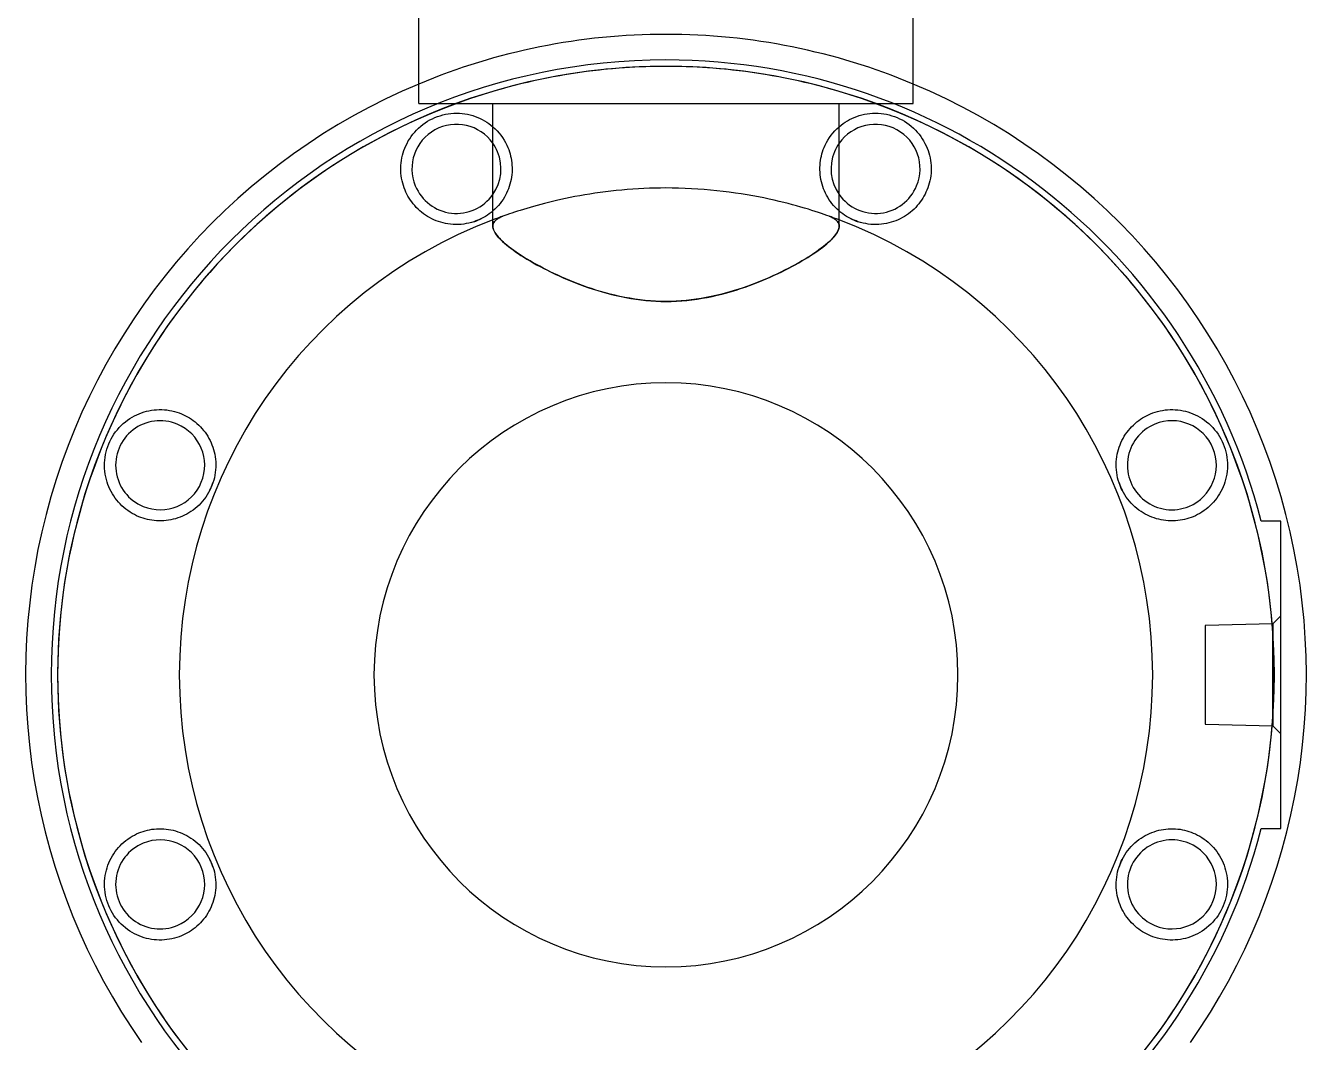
# Model space of a CAD drawing. Header units: millimetres. Extents: x -45 to 200, y 0 to 465.
# Drawn here: x -30.2 to 200, y 188.7 to 371.4 of the extents above; entities that cross this region are included whole.
import ezdxf

# ---------------------------------------------------------------- set-up
doc = ezdxf.new("R2010")
doc.units = ezdxf.units.MM
doc.layers.add('MAIN-1', color=7, linetype='Continuous')
doc.layers.add('MAIN-2', color=7, linetype='Continuous')

msp = doc.modelspace()

# ---------------------------------------------------------------- linework, layer by layer
at = {"layer": 'MAIN-1'}
for p, q in [((40.48, 357.47), (40.48, 412.75)), ((129.38, 357.47), (129.38, 412.75)), ((40.48, 357.47), (84.93, 357.47)), ((53.82, 335.43), (53.82, 357.47)), ((84.93, 357.47), (129.38, 357.47)), ((116.05, 335.43), (116.05, 357.47)), ((42.07, 354.25), (42.5, 354.5)), ((42.5, 354.5), (42.94, 354.72)), ((42.94, 354.72), (43.39, 354.93)), ((43.39, 354.93), (43.85, 355.1)), ((43.85, 355.1), (44.32, 355.26)), ((44.32, 355.26), (44.8, 355.4)), ((44.8, 355.4), (45.29, 355.51)), ((45.29, 355.51), (45.78, 355.59)), ((45.78, 355.59), (46.28, 355.66)), ((46.28, 355.66), (46.78, 355.7)), ((46.78, 355.7), (47.29, 355.71)), ((47.29, 355.71), (47.79, 355.7)), ((47.79, 355.7), (48.29, 355.66)), ((48.29, 355.66), (48.78, 355.59)), ((48.78, 355.59), (49.26, 355.51)), ((49.26, 355.51), (49.74, 355.4)), ((49.74, 355.4), (50.2, 355.27)), ((50.2, 355.27), (50.66, 355.12)), ((50.66, 355.12), (51.09, 354.95)), ((51.09, 354.95), (51.51, 354.77)), ((51.51, 354.77), (51.92, 354.56)), ((51.92, 354.56), (52.32, 354.34)), ((117.54, 354.34), (117.94, 354.56)), ((117.94, 354.56), (118.35, 354.77)), ((118.35, 354.77), (118.77, 354.95)), ((118.77, 354.95), (119.21, 355.12)), ((119.21, 355.12), (119.66, 355.27)), ((119.66, 355.27), (120.12, 355.4)), ((120.12, 355.4), (120.6, 355.51)), ((120.6, 355.51), (121.08, 355.59)), ((121.08, 355.59), (121.58, 355.66)), ((121.58, 355.66), (122.07, 355.7)), ((122.07, 355.7), (122.58, 355.71)), ((122.58, 355.71), (123.08, 355.7)), ((123.08, 355.7), (123.58, 355.66)), ((123.58, 355.66), (124.08, 355.59)), ((124.08, 355.59), (124.58, 355.51)), ((124.58, 355.51), (125.06, 355.4)), ((125.06, 355.4), (125.54, 355.26)), ((125.54, 355.26), (126.01, 355.1)), ((126.01, 355.1), (126.47, 354.93)), ((126.47, 354.93), (126.92, 354.72)), ((126.92, 354.72), (127.36, 354.5)), ((127.36, 354.5), (127.79, 354.25)), ((39.45, 351.93), (39.77, 352.32)), ((39.77, 352.32), (40.11, 352.68)), ((40.11, 352.68), (40.47, 353.03)), ((40.47, 353.03), (40.84, 353.37)), ((40.84, 353.37), (41.24, 353.68)), ((41.24, 353.68), (41.65, 353.97)), ((41.65, 353.97), (42.07, 354.25)), ((52.32, 354.34), (52.71, 354.1)), ((52.71, 354.1), (53.09, 353.84)), ((53.09, 353.84), (53.46, 353.56)), ((53.46, 353.56), (53.82, 353.27)), ((116.05, 353.27), (116.4, 353.56)), ((116.4, 353.56), (116.77, 353.84)), ((116.77, 353.84), (117.15, 354.1)), ((117.15, 354.1), (117.54, 354.34)), ((127.79, 354.25), (128.21, 353.97)), ((128.21, 353.97), (128.62, 353.68)), ((128.62, 353.68), (129.02, 353.37)), ((129.02, 353.37), (129.4, 353.03)), ((129.4, 353.03), (129.76, 352.68)), ((129.76, 352.68), (130.1, 352.32)), ((130.1, 352.32), (130.42, 351.93)), ((38.18, 349.87), (38.39, 350.29)), ((38.39, 350.29), (38.62, 350.72)), ((38.62, 350.72), (38.87, 351.13)), ((38.87, 351.13), (39.15, 351.54)), ((39.15, 351.54), (39.45, 351.93)), ((130.42, 351.93), (130.71, 351.54)), ((130.71, 351.54), (130.99, 351.13)), ((130.99, 351.13), (131.24, 350.72)), ((131.24, 350.72), (131.47, 350.29)), ((131.47, 350.29), (131.68, 349.87)), ((37.39, 347.23), (37.47, 347.69)), ((37.47, 347.69), (37.57, 348.14)), ((37.57, 348.14), (37.69, 348.58)), ((37.69, 348.58), (37.83, 349.01)), ((37.83, 349.01), (37.99, 349.44)), ((37.99, 349.44), (38.18, 349.87)), ((131.68, 349.87), (131.87, 349.44)), ((131.87, 349.44), (132.03, 349.01)), ((132.03, 349.01), (132.17, 348.58)), ((132.17, 348.58), (132.29, 348.14)), ((132.29, 348.14), (132.39, 347.69)), ((132.39, 347.69), (132.47, 347.23)), ((37.27, 345.86), (37.29, 346.32)), ((37.28, 345.39), (37.27, 345.86)), ((37.3, 344.93), (37.28, 345.39)), ((37.29, 346.32), (37.33, 346.78)), ((37.33, 346.78), (37.39, 347.23)), ((132.47, 347.23), (132.53, 346.78)), ((132.53, 346.78), (132.57, 346.32)), ((132.59, 345.39), (132.56, 344.93)), ((132.57, 346.32), (132.59, 345.86)), ((132.59, 345.86), (132.59, 345.39)), ((37.35, 344.48), (37.3, 344.93)), ((37.42, 344.03), (37.35, 344.48)), ((37.5, 343.58), (37.42, 344.03)), ((37.61, 343.14), (37.5, 343.58)), ((37.73, 342.71), (37.61, 343.14)), ((132.25, 343.14), (132.13, 342.71)), ((132.36, 343.58), (132.25, 343.14)), ((132.45, 344.03), (132.36, 343.58)), ((132.51, 344.48), (132.45, 344.03)), ((132.56, 344.93), (132.51, 344.48)), ((37.88, 342.29), (37.73, 342.71)), ((38.03, 341.88), (37.88, 342.29)), ((38.2, 341.51), (38.03, 341.88)), ((38.37, 341.14), (38.2, 341.51)), ((38.56, 340.79), (38.37, 341.14)), ((38.77, 340.44), (38.56, 340.79)), ((131.3, 340.79), (131.09, 340.44)), ((131.49, 341.14), (131.3, 340.79)), ((131.66, 341.51), (131.49, 341.14)), ((131.83, 341.88), (131.66, 341.51)), ((131.99, 342.29), (131.83, 341.88)), ((132.13, 342.71), (131.99, 342.29)), ((38.99, 340.1), (38.77, 340.44)), ((39.24, 339.76), (38.99, 340.1)), ((39.49, 339.43), (39.24, 339.76)), ((39.77, 339.1), (39.49, 339.43)), ((40.05, 338.79), (39.77, 339.1)), ((40.36, 338.48), (40.05, 338.79)), ((40.67, 338.19), (40.36, 338.48)), ((129.51, 338.48), (129.19, 338.19)), ((129.81, 338.79), (129.51, 338.48)), ((130.1, 339.1), (129.81, 338.79)), ((130.37, 339.43), (130.1, 339.1)), ((130.63, 339.76), (130.37, 339.43)), ((130.87, 340.1), (130.63, 339.76)), ((131.09, 340.44), (130.87, 340.1)), ((41.01, 337.91), (40.67, 338.19)), ((41.35, 337.65), (41.01, 337.91)), ((41.71, 337.4), (41.35, 337.65)), ((42.08, 337.17), (41.71, 337.4)), ((42.45, 336.95), (42.08, 337.17)), ((42.84, 336.74), (42.45, 336.95)), ((43.23, 336.56), (42.84, 336.74)), ((43.63, 336.39), (43.23, 336.56)), ((44.03, 336.25), (43.63, 336.39)), ((44.44, 336.12), (44.03, 336.25)), ((44.86, 336), (44.44, 336.12)), ((49.97, 336.08), (49.51, 335.96)), ((50.42, 336.22), (49.97, 336.08)), ((52.12, 336.96), (51.76, 336.77)), ((52.48, 337.17), (52.12, 336.96)), ((52.83, 337.39), (52.48, 337.17)), ((53.17, 337.63), (52.83, 337.39)), ((53.5, 337.88), (53.17, 337.63)), ((53.82, 338.14), (53.5, 337.88)), ((116.37, 337.88), (116.05, 338.14)), ((116.7, 337.63), (116.37, 337.88)), ((117.04, 337.39), (116.7, 337.63)), ((117.39, 337.17), (117.04, 337.39)), ((117.74, 336.96), (117.39, 337.17)), ((118.1, 336.77), (117.74, 336.96)), ((119.89, 336.08), (119.44, 336.22)), ((120.35, 335.96), (119.89, 336.08)), ((125.42, 336.12), (125, 336)), ((125.83, 336.25), (125.42, 336.12)), ((126.23, 336.39), (125.83, 336.25)), ((126.63, 336.56), (126.23, 336.39)), ((127.02, 336.74), (126.63, 336.56)), ((127.41, 336.95), (127.02, 336.74)), ((127.79, 337.17), (127.41, 336.95)), ((128.15, 337.4), (127.79, 337.17)), ((128.51, 337.65), (128.15, 337.4)), ((128.86, 337.91), (128.51, 337.65)), ((129.19, 338.19), (128.86, 337.91)), ((45.3, 335.91), (44.86, 336)), ((45.75, 335.83), (45.3, 335.91)), ((46.21, 335.77), (45.75, 335.83)), ((46.67, 335.73), (46.21, 335.77)), ((47.14, 335.71), (46.67, 335.73)), ((47.62, 335.71), (47.14, 335.71)), ((48.09, 335.74), (47.62, 335.71)), ((48.57, 335.79), (48.09, 335.74)), ((49.04, 335.87), (48.57, 335.79)), ((49.51, 335.96), (49.04, 335.87)), ((53.82, 335.43), (53.83, 335.21)), ((53.83, 335.21), (53.88, 334.99)), ((53.88, 334.99), (53.95, 334.76)), ((53.95, 334.76), (54.05, 334.53)), ((54.05, 334.53), (54.19, 334.28)), ((54.19, 334.28), (54.35, 334.03)), ((54.35, 334.03), (54.53, 333.77)), ((115.19, 333.6), (115.39, 333.85)), ((115.39, 333.85), (115.56, 334.09)), ((115.56, 334.09), (115.71, 334.33)), ((115.71, 334.33), (115.83, 334.57)), ((115.83, 334.57), (115.92, 334.79)), ((115.92, 334.79), (115.99, 335.01)), ((115.99, 335.01), (116.03, 335.22)), ((116.03, 335.22), (116.05, 335.43)), ((120.82, 335.87), (120.35, 335.96)), ((121.29, 335.79), (120.82, 335.87)), ((121.77, 335.74), (121.29, 335.79)), ((122.25, 335.71), (121.77, 335.74)), ((122.72, 335.71), (122.25, 335.71)), ((123.19, 335.73), (122.72, 335.71)), ((123.66, 335.77), (123.19, 335.73)), ((124.11, 335.83), (123.66, 335.77)), ((124.56, 335.91), (124.11, 335.83)), ((125, 336), (124.56, 335.91)), ((54.53, 333.77), (54.75, 333.5)), ((54.75, 333.5), (54.99, 333.23)), ((54.99, 333.23), (55.27, 332.95)), ((55.27, 332.95), (55.56, 332.66)), ((55.56, 332.66), (55.89, 332.37)), ((55.89, 332.37), (56.24, 332.07)), ((56.24, 332.07), (56.62, 331.77)), ((56.62, 331.77), (57.02, 331.46)), ((112.72, 331.36), (113.11, 331.66)), ((113.11, 331.66), (113.48, 331.95)), ((113.48, 331.95), (113.82, 332.24)), ((113.82, 332.24), (114.15, 332.52)), ((114.15, 332.52), (114.44, 332.8)), ((114.44, 332.8), (114.72, 333.07)), ((114.72, 333.07), (114.97, 333.34)), ((114.97, 333.34), (115.19, 333.6)), ((57.02, 331.46), (57.44, 331.14)), ((57.44, 331.14), (57.89, 330.82)), ((57.89, 330.82), (58.37, 330.5)), ((58.37, 330.5), (58.86, 330.17)), ((58.86, 330.17), (59.38, 329.84)), ((59.38, 329.84), (59.93, 329.5)), ((59.93, 329.5), (60.49, 329.17)), ((60.49, 329.17), (61.07, 328.83)), ((109.37, 329.17), (109.91, 329.49)), ((109.91, 329.49), (110.43, 329.81)), ((110.43, 329.81), (110.93, 330.13)), ((110.93, 330.13), (111.41, 330.44)), ((111.41, 330.44), (111.87, 330.75)), ((111.87, 330.75), (112.3, 331.06)), ((112.3, 331.06), (112.72, 331.36)), ((61.07, 328.83), (61.68, 328.49)), ((61.68, 328.49), (62.31, 328.15)), ((62.31, 328.15), (62.95, 327.81)), ((62.95, 327.81), (63.62, 327.48)), ((63.62, 327.48), (64.3, 327.14)), ((64.3, 327.14), (65, 326.8)), ((104.38, 326.58), (105.07, 326.9)), ((105.07, 326.9), (105.74, 327.22)), ((105.74, 327.22), (106.39, 327.55)), ((106.39, 327.55), (107.02, 327.87)), ((107.02, 327.87), (107.64, 328.2)), ((107.64, 328.2), (108.23, 328.52)), ((108.23, 328.52), (108.81, 328.84)), ((108.81, 328.84), (109.37, 329.17)), ((65, 326.8), (65.71, 326.47)), ((65.71, 326.47), (66.44, 326.15)), ((66.44, 326.15), (67.18, 325.83)), ((67.18, 325.83), (67.93, 325.52)), ((67.93, 325.52), (68.69, 325.21)), ((68.69, 325.21), (69.46, 324.92)), ((69.46, 324.92), (70.25, 324.63)), ((70.25, 324.63), (71.04, 324.35)), ((99.14, 324.46), (99.94, 324.75)), ((99.94, 324.75), (100.72, 325.04)), ((100.72, 325.04), (101.48, 325.33)), ((101.48, 325.33), (102.23, 325.64)), ((102.23, 325.64), (102.96, 325.95)), ((102.96, 325.95), (103.68, 326.26)), ((103.68, 326.26), (104.38, 326.58)), ((71.04, 324.35), (71.84, 324.09)), ((71.84, 324.09), (72.65, 323.83)), ((72.65, 323.83), (73.47, 323.59)), ((73.47, 323.59), (74.3, 323.36)), ((74.3, 323.36), (75.14, 323.14)), ((75.14, 323.14), (75.99, 322.94)), ((75.99, 322.94), (76.85, 322.75)), ((76.85, 322.75), (77.72, 322.57)), ((77.72, 322.57), (78.6, 322.42)), ((78.6, 322.42), (79.48, 322.28)), ((79.48, 322.28), (80.38, 322.16)), ((89.6, 322.18), (90.52, 322.3)), ((90.52, 322.3), (91.43, 322.45)), ((91.43, 322.45), (92.34, 322.61)), ((92.34, 322.61), (93.23, 322.79)), ((93.23, 322.79), (94.11, 322.99)), ((94.11, 322.99), (94.98, 323.2)), ((94.98, 323.2), (95.84, 323.43)), ((95.84, 323.43), (96.68, 323.67)), ((96.68, 323.67), (97.52, 323.92)), ((97.52, 323.92), (98.34, 324.19)), ((98.34, 324.19), (99.14, 324.46)), ((80.38, 322.16), (81.28, 322.07)), ((81.28, 322.07), (82.19, 321.99)), ((82.19, 321.99), (83.1, 321.93)), ((83.1, 321.93), (84.02, 321.9)), ((84.02, 321.9), (84.93, 321.89)), ((84.93, 321.89), (85.87, 321.9)), ((85.87, 321.9), (86.81, 321.94)), ((86.81, 321.94), (87.75, 322)), ((87.75, 322), (88.68, 322.08)), ((88.68, 322.08), (89.6, 322.18)), ((-10.17, 301.53), (-9.74, 301.72)), ((-9.74, 301.72), (-9.31, 301.88)), ((-9.31, 301.88), (-8.88, 302.02)), ((-8.88, 302.02), (-8.44, 302.15)), ((-8.44, 302.15), (-7.99, 302.25)), ((-7.99, 302.25), (-7.53, 302.33)), ((-7.53, 302.33), (-7.07, 302.39)), ((-7.07, 302.39), (-6.61, 302.43)), ((-6.61, 302.43), (-6.15, 302.45)), ((-6.15, 302.45), (-5.68, 302.45)), ((-5.68, 302.45), (-5.22, 302.42)), ((-5.22, 302.42), (-4.76, 302.38)), ((-4.76, 302.38), (-4.31, 302.31)), ((-4.31, 302.31), (-3.86, 302.22)), ((-3.86, 302.22), (-3.42, 302.12)), ((-3.42, 302.12), (-2.99, 301.99)), ((-2.99, 301.99), (-2.57, 301.85)), ((-2.57, 301.85), (-2.16, 301.69)), ((-2.16, 301.69), (-1.78, 301.53)), ((171.64, 301.53), (172.02, 301.69)), ((172.02, 301.69), (172.43, 301.85)), ((172.43, 301.85), (172.85, 301.99)), ((172.85, 301.99), (173.28, 302.12)), ((173.28, 302.12), (173.73, 302.22)), ((173.73, 302.22), (174.17, 302.31)), ((174.17, 302.31), (174.63, 302.38)), ((174.63, 302.38), (175.08, 302.42)), ((175.08, 302.42), (175.54, 302.45)), ((175.54, 302.45), (176.01, 302.45)), ((176.01, 302.45), (176.47, 302.43)), ((176.47, 302.43), (176.93, 302.39)), ((176.93, 302.39), (177.39, 302.33)), ((177.39, 302.33), (177.85, 302.25)), ((177.85, 302.25), (178.3, 302.15)), ((178.3, 302.15), (178.74, 302.02)), ((178.74, 302.02), (179.17, 301.88)), ((179.17, 301.88), (179.6, 301.72)), ((179.6, 301.72), (180.03, 301.53)), ((-13.34, 299.22), (-12.99, 299.59)), ((-12.99, 299.59), (-12.62, 299.93)), ((-12.62, 299.93), (-12.24, 300.25)), ((-12.24, 300.25), (-11.84, 300.55)), ((-11.84, 300.55), (-11.44, 300.83)), ((-11.44, 300.83), (-11.02, 301.09)), ((-11.02, 301.09), (-10.6, 301.32)), ((-10.6, 301.32), (-10.17, 301.53)), ((-1.78, 301.53), (-1.42, 301.35)), ((-1.42, 301.35), (-1.07, 301.16)), ((-1.07, 301.16), (-0.72, 300.95)), ((-0.72, 300.95), (-0.37, 300.73)), ((-0.37, 300.73), (-0.04, 300.49)), ((-0.04, 300.49), (0.3, 300.23)), ((0.3, 300.23), (0.62, 299.96)), ((0.62, 299.96), (0.94, 299.67)), ((0.94, 299.67), (1.24, 299.37)), ((1.24, 299.37), (1.53, 299.05)), ((168.33, 299.05), (168.62, 299.37)), ((168.62, 299.37), (168.93, 299.67)), ((168.93, 299.67), (169.24, 299.96)), ((169.24, 299.96), (169.57, 300.23)), ((169.57, 300.23), (169.9, 300.49)), ((169.9, 300.49), (170.24, 300.73)), ((170.24, 300.73), (170.58, 300.95)), ((170.58, 300.95), (170.93, 301.16)), ((170.93, 301.16), (171.28, 301.35)), ((171.28, 301.35), (171.64, 301.53)), ((180.03, 301.53), (180.46, 301.32)), ((180.46, 301.32), (180.88, 301.09)), ((180.88, 301.09), (181.3, 300.83)), ((181.3, 300.83), (181.71, 300.55)), ((181.71, 300.55), (182.1, 300.25)), ((182.1, 300.25), (182.49, 299.93)), ((182.49, 299.93), (182.85, 299.59)), ((182.85, 299.59), (183.2, 299.22)), ((-15.02, 296.73), (-14.8, 297.17)), ((-14.8, 297.17), (-14.55, 297.61)), ((-14.55, 297.61), (-14.28, 298.03)), ((-14.28, 298.03), (-13.99, 298.44)), ((-13.99, 298.44), (-13.67, 298.84)), ((-13.67, 298.84), (-13.34, 299.22)), ((1.53, 299.05), (1.81, 298.72)), ((1.81, 298.72), (2.08, 298.37)), ((2.08, 298.37), (2.33, 298.02)), ((2.33, 298.02), (2.56, 297.65)), ((2.56, 297.65), (2.78, 297.27)), ((2.78, 297.27), (2.98, 296.89)), ((166.88, 296.89), (167.08, 297.27)), ((167.08, 297.27), (167.3, 297.65)), ((167.3, 297.65), (167.54, 298.02)), ((167.54, 298.02), (167.79, 298.37)), ((167.79, 298.37), (168.05, 298.72)), ((168.05, 298.72), (168.33, 299.05)), ((183.2, 299.22), (183.54, 298.84)), ((183.54, 298.84), (183.85, 298.44)), ((183.85, 298.44), (184.14, 298.03)), ((184.14, 298.03), (184.41, 297.61)), ((184.41, 297.61), (184.66, 297.17)), ((184.66, 297.17), (184.89, 296.73)), ((-15.8, 294.37), (-15.69, 294.86)), ((-15.69, 294.86), (-15.55, 295.35)), ((-15.55, 295.35), (-15.4, 295.82)), ((-15.4, 295.82), (-15.22, 296.28)), ((-15.22, 296.28), (-15.02, 296.73)), ((2.98, 296.89), (3.16, 296.49)), ((3.16, 296.49), (3.33, 296.1)), ((3.33, 296.1), (3.48, 295.69)), ((3.48, 295.69), (3.61, 295.28)), ((3.61, 295.28), (3.72, 294.86)), ((3.72, 294.86), (3.82, 294.43)), ((166.04, 294.43), (166.14, 294.86)), ((166.14, 294.86), (166.25, 295.28)), ((166.25, 295.28), (166.38, 295.69)), ((166.38, 295.69), (166.53, 296.1)), ((166.53, 296.1), (166.7, 296.49)), ((166.7, 296.49), (166.88, 296.89)), ((184.89, 296.73), (185.09, 296.28)), ((185.09, 296.28), (185.26, 295.82)), ((185.26, 295.82), (185.42, 295.35)), ((185.42, 295.35), (185.55, 294.86)), ((185.55, 294.86), (185.66, 294.37)), ((-15.98, 292.36), (-15.97, 292.87)), ((-15.97, 291.86), (-15.98, 292.36)), ((-15.97, 292.87), (-15.94, 293.37)), ((-15.94, 293.37), (-15.88, 293.87)), ((-15.88, 293.87), (-15.8, 294.37)), ((3.82, 294.43), (3.9, 293.98)), ((3.9, 293.98), (3.96, 293.52)), ((3.96, 293.52), (4, 293.05)), ((4, 293.05), (4.02, 292.58)), ((4.02, 292.58), (4.01, 292.11)), ((165.85, 292.58), (165.86, 293.05)), ((165.85, 292.11), (165.85, 292.58)), ((165.86, 293.05), (165.9, 293.52)), ((165.9, 293.52), (165.96, 293.98)), ((165.96, 293.98), (166.04, 294.43)), ((185.66, 294.37), (185.74, 293.87)), ((185.74, 293.87), (185.8, 293.37)), ((185.8, 293.37), (185.84, 292.87)), ((185.85, 292.36), (185.83, 291.86)), ((185.84, 292.87), (185.85, 292.36)), ((-15.92, 291.36), (-15.97, 291.86)), ((-15.86, 290.87), (-15.92, 291.36)), ((-15.77, 290.38), (-15.86, 290.87)), ((-15.65, 289.91), (-15.77, 290.38)), ((3.76, 290.21), (3.65, 289.75)), ((3.86, 290.68), (3.76, 290.21)), ((3.93, 291.16), (3.86, 290.68)), ((3.98, 291.63), (3.93, 291.16)), ((4.01, 292.11), (3.98, 291.63)), ((165.88, 291.63), (165.85, 292.11)), ((165.93, 291.16), (165.88, 291.63)), ((166, 290.68), (165.93, 291.16)), ((166.1, 290.21), (166, 290.68)), ((166.22, 289.75), (166.1, 290.21)), ((185.63, 290.38), (185.51, 289.91)), ((185.72, 290.87), (185.63, 290.38)), ((185.79, 291.36), (185.72, 290.87)), ((185.83, 291.86), (185.79, 291.36)), ((-15.52, 289.44), (-15.65, 289.91)), ((-15.37, 288.99), (-15.52, 289.44)), ((-15.19, 288.56), (-15.37, 288.99)), ((-15.01, 288.14), (-15.19, 288.56)), ((-14.8, 287.73), (-15.01, 288.14)), ((2.95, 287.97), (2.73, 287.55)), ((3.65, 289.75), (3.51, 289.3)), ((166.35, 289.3), (166.22, 289.75)), ((167.13, 287.55), (166.91, 287.97)), ((184.87, 288.14), (184.66, 287.73)), ((185.06, 288.56), (184.87, 288.14)), ((185.23, 288.99), (185.06, 288.56)), ((185.38, 289.44), (185.23, 288.99)), ((185.51, 289.91), (185.38, 289.44)), ((-14.57, 287.33), (-14.8, 287.73)), ((-14.33, 286.94), (-14.57, 287.33)), ((-14.06, 286.56), (-14.33, 286.94)), ((-13.78, 286.19), (-14.06, 286.56)), ((-13.48, 285.84), (-13.78, 286.19)), ((-13.17, 285.5), (-13.48, 285.84)), ((-12.84, 285.17), (-13.17, 285.5)), ((1.33, 285.63), (1, 285.29)), ((1.64, 285.98), (1.33, 285.63)), ((1.94, 286.36), (1.64, 285.98)), ((2.23, 286.74), (1.94, 286.36)), ((2.49, 287.14), (2.23, 286.74)), ((2.73, 287.55), (2.49, 287.14)), ((167.37, 287.14), (167.13, 287.55)), ((167.63, 286.74), (167.37, 287.14)), ((167.92, 286.36), (167.63, 286.74)), ((168.22, 285.98), (167.92, 286.36)), ((168.53, 285.63), (168.22, 285.98)), ((168.87, 285.29), (168.53, 285.63)), ((183.03, 285.5), (182.7, 285.17)), ((183.34, 285.84), (183.03, 285.5)), ((183.64, 286.19), (183.34, 285.84)), ((183.92, 286.56), (183.64, 286.19)), ((184.19, 286.94), (183.92, 286.56)), ((184.43, 287.33), (184.19, 286.94)), ((184.66, 287.73), (184.43, 287.33)), ((-12.5, 284.86), (-12.84, 285.17)), ((-12.14, 284.57), (-12.5, 284.86)), ((-11.77, 284.3), (-12.14, 284.57)), ((-11.39, 284.04), (-11.77, 284.3)), ((-11.01, 283.81), (-11.39, 284.04)), ((-10.61, 283.59), (-11.01, 283.81)), ((-10.21, 283.39), (-10.61, 283.59)), ((-9.81, 283.21), (-10.21, 283.39)), ((-9.43, 283.06), (-9.81, 283.21)), ((-1.97, 283.29), (-2.37, 283.13)), ((-1.58, 283.47), (-1.97, 283.29)), ((-1.2, 283.67), (-1.58, 283.47)), ((-0.82, 283.88), (-1.2, 283.67)), ((-0.45, 284.12), (-0.82, 283.88)), ((-0.07, 284.39), (-0.45, 284.12)), ((0.29, 284.67), (-0.07, 284.39)), ((0.65, 284.97), (0.29, 284.67)), ((1, 285.29), (0.65, 284.97)), ((169.21, 284.97), (168.87, 285.29)), ((169.57, 284.67), (169.21, 284.97)), ((169.94, 284.39), (169.57, 284.67)), ((170.31, 284.12), (169.94, 284.39)), ((170.69, 283.88), (170.31, 284.12)), ((171.07, 283.67), (170.69, 283.88)), ((171.45, 283.47), (171.07, 283.67)), ((171.84, 283.29), (171.45, 283.47)), ((172.24, 283.13), (171.84, 283.29)), ((179.67, 283.21), (179.29, 283.06)), ((180.08, 283.39), (179.67, 283.21)), ((180.48, 283.59), (180.08, 283.39)), ((180.87, 283.81), (180.48, 283.59)), ((181.26, 284.04), (180.87, 283.81)), ((181.63, 284.3), (181.26, 284.04)), ((182, 284.57), (181.63, 284.3)), ((182.36, 284.86), (182, 284.57)), ((182.7, 285.17), (182.36, 284.86)), ((-9.05, 282.93), (-9.43, 283.06)), ((-8.66, 282.82), (-9.05, 282.93)), ((-8.27, 282.72), (-8.66, 282.82)), ((-7.87, 282.63), (-8.27, 282.72)), ((-7.46, 282.56), (-7.87, 282.63)), ((-7.04, 282.51), (-7.46, 282.56)), ((-6.62, 282.47), (-7.04, 282.51)), ((-6.2, 282.45), (-6.62, 282.47)), ((-5.77, 282.45), (-6.2, 282.45)), ((-5.33, 282.47), (-5.77, 282.45)), ((-4.9, 282.51), (-5.33, 282.47)), ((-4.47, 282.57), (-4.9, 282.51)), ((-4.04, 282.64), (-4.47, 282.57)), ((-3.62, 282.74), (-4.04, 282.64)), ((-3.2, 282.85), (-3.62, 282.74)), ((-2.78, 282.98), (-3.2, 282.85)), ((-2.37, 283.13), (-2.78, 282.98)), ((172.64, 282.98), (172.24, 283.13)), ((173.06, 282.85), (172.64, 282.98)), ((173.48, 282.74), (173.06, 282.85)), ((173.9, 282.64), (173.48, 282.74)), ((174.33, 282.57), (173.9, 282.64)), ((174.77, 282.51), (174.33, 282.57)), ((175.2, 282.47), (174.77, 282.51)), ((175.63, 282.45), (175.2, 282.47)), ((176.06, 282.45), (175.63, 282.45)), ((176.49, 282.47), (176.06, 282.45)), ((176.91, 282.51), (176.49, 282.47)), ((177.32, 282.56), (176.91, 282.51)), ((177.73, 282.63), (177.32, 282.56)), ((178.14, 282.72), (177.73, 282.63)), ((178.53, 282.82), (178.14, 282.72)), ((178.91, 282.93), (178.53, 282.82)), ((179.29, 283.06), (178.91, 282.93)), ((-11.39, 225.54), (-11.01, 225.78)), ((-11.01, 225.78), (-10.61, 226)), ((-10.61, 226), (-10.21, 226.2)), ((-10.21, 226.2), (-9.81, 226.38)), ((-9.81, 226.38), (-9.43, 226.52)), ((-9.43, 226.52), (-9.05, 226.66)), ((-9.05, 226.66), (-8.66, 226.77)), ((-8.66, 226.77), (-8.27, 226.87)), ((-8.27, 226.87), (-7.87, 226.96)), ((-7.87, 226.96), (-7.46, 227.03)), ((-7.46, 227.03), (-7.04, 227.08)), ((-7.04, 227.08), (-6.62, 227.11)), ((-6.62, 227.11), (-6.2, 227.13)), ((-6.2, 227.13), (-5.77, 227.13)), ((-5.77, 227.13), (-5.33, 227.12)), ((-5.33, 227.12), (-4.9, 227.08)), ((-4.9, 227.08), (-4.47, 227.02)), ((-4.47, 227.02), (-4.04, 226.95)), ((-4.04, 226.95), (-3.62, 226.85)), ((-3.62, 226.85), (-3.2, 226.74)), ((-3.2, 226.74), (-2.78, 226.61)), ((-2.78, 226.61), (-2.37, 226.46)), ((-2.37, 226.46), (-1.97, 226.3)), ((-1.97, 226.3), (-1.58, 226.12)), ((-1.58, 226.12), (-1.2, 225.92)), ((-1.2, 225.92), (-0.82, 225.7)), ((-0.82, 225.7), (-0.45, 225.46)), ((170.31, 225.46), (170.69, 225.7)), ((170.69, 225.7), (171.07, 225.92)), ((171.07, 225.92), (171.45, 226.12)), ((171.45, 226.12), (171.84, 226.3)), ((171.84, 226.3), (172.24, 226.46)), ((172.24, 226.46), (172.64, 226.61)), ((172.64, 226.61), (173.06, 226.74)), ((173.06, 226.74), (173.48, 226.85)), ((173.48, 226.85), (173.9, 226.95)), ((173.9, 226.95), (174.33, 227.02)), ((174.33, 227.02), (174.77, 227.08)), ((174.77, 227.08), (175.2, 227.12)), ((175.2, 227.12), (175.63, 227.13)), ((175.63, 227.13), (176.06, 227.13)), ((176.06, 227.13), (176.49, 227.11)), ((176.49, 227.11), (176.91, 227.08)), ((176.91, 227.08), (177.32, 227.03)), ((177.32, 227.03), (177.73, 226.96)), ((177.73, 226.96), (178.14, 226.87)), ((178.14, 226.87), (178.53, 226.77)), ((178.53, 226.77), (178.91, 226.66)), ((178.91, 226.66), (179.29, 226.52)), ((179.29, 226.52), (179.67, 226.37)), ((179.67, 226.37), (180.08, 226.2)), ((180.08, 226.2), (180.48, 226)), ((180.48, 226), (180.87, 225.78)), ((180.87, 225.78), (181.26, 225.54)), ((-14.06, 223.03), (-13.78, 223.4)), ((-13.78, 223.4), (-13.48, 223.75)), ((-13.48, 223.75), (-13.17, 224.09)), ((-13.17, 224.09), (-12.84, 224.42)), ((-12.84, 224.42), (-12.5, 224.73)), ((-12.5, 224.73), (-12.14, 225.02)), ((-12.14, 225.02), (-11.77, 225.29)), ((-11.77, 225.29), (-11.39, 225.54)), ((-0.45, 225.46), (-0.07, 225.2)), ((-0.07, 225.2), (0.29, 224.92)), ((0.29, 224.92), (0.65, 224.62)), ((0.65, 224.62), (1, 224.3)), ((1, 224.3), (1.33, 223.96)), ((1.33, 223.96), (1.64, 223.6)), ((1.64, 223.6), (1.95, 223.23)), ((167.92, 223.23), (168.22, 223.6)), ((168.22, 223.6), (168.53, 223.96)), ((168.53, 223.96), (168.87, 224.3)), ((168.87, 224.3), (169.21, 224.62)), ((169.21, 224.62), (169.57, 224.92)), ((169.57, 224.92), (169.94, 225.2)), ((169.94, 225.2), (170.31, 225.46)), ((181.26, 225.54), (181.63, 225.29)), ((181.63, 225.29), (182, 225.02)), ((182, 225.02), (182.36, 224.73)), ((182.36, 224.73), (182.7, 224.42)), ((182.7, 224.42), (183.03, 224.09)), ((183.03, 224.09), (183.34, 223.75)), ((183.34, 223.75), (183.64, 223.4)), ((183.64, 223.4), (183.92, 223.03)), ((-15.37, 220.6), (-15.19, 221.03)), ((-15.19, 221.03), (-15.01, 221.45)), ((-15.01, 221.45), (-14.8, 221.86)), ((-14.8, 221.86), (-14.57, 222.26)), ((-14.57, 222.26), (-14.33, 222.65)), ((-14.33, 222.65), (-14.06, 223.03)), ((1.95, 223.23), (2.23, 222.84)), ((2.23, 222.84), (2.49, 222.45)), ((2.49, 222.45), (2.73, 222.04)), ((2.73, 222.04), (2.96, 221.62)), ((166.91, 221.62), (167.13, 222.04)), ((167.13, 222.04), (167.37, 222.45)), ((167.37, 222.45), (167.64, 222.84)), ((167.64, 222.84), (167.92, 223.23)), ((183.92, 223.03), (184.19, 222.65)), ((184.19, 222.65), (184.43, 222.26)), ((184.43, 222.26), (184.66, 221.86)), ((184.66, 221.86), (184.87, 221.45)), ((184.87, 221.45), (185.06, 221.03)), ((185.06, 221.03), (185.23, 220.6)), ((-15.92, 218.23), (-15.86, 218.72)), ((-15.86, 218.72), (-15.77, 219.2)), ((-15.77, 219.2), (-15.65, 219.68)), ((-15.65, 219.68), (-15.52, 220.14)), ((-15.52, 220.14), (-15.37, 220.6)), ((3.51, 220.28), (3.65, 219.83)), ((3.65, 219.83), (3.76, 219.37)), ((3.76, 219.37), (3.86, 218.9)), ((3.86, 218.9), (3.93, 218.43)), ((165.93, 218.43), (166, 218.91)), ((166, 218.91), (166.1, 219.37)), ((166.1, 219.37), (166.22, 219.83)), ((166.22, 219.83), (166.35, 220.28)), ((185.23, 220.6), (185.38, 220.14)), ((185.38, 220.14), (185.51, 219.68)), ((185.51, 219.68), (185.63, 219.2)), ((185.63, 219.2), (185.72, 218.72)), ((185.72, 218.72), (185.79, 218.23)), ((-15.98, 217.23), (-15.97, 217.73)), ((-15.97, 216.72), (-15.98, 217.23)), ((-15.97, 217.73), (-15.92, 218.23)), ((-15.94, 216.22), (-15.97, 216.72)), ((3.93, 218.43), (3.98, 217.96)), ((4, 216.53), (3.96, 216.07)), ((3.98, 217.96), (4.01, 217.48)), ((4.02, 217.01), (4, 216.53)), ((4.01, 217.48), (4.02, 217.01)), ((165.85, 217.48), (165.88, 217.96)), ((165.85, 217.01), (165.85, 217.48)), ((165.86, 216.53), (165.85, 217.01)), ((165.9, 216.07), (165.86, 216.53)), ((165.88, 217.96), (165.93, 218.43)), ((185.79, 218.23), (185.83, 217.73)), ((185.84, 216.72), (185.8, 216.22)), ((185.83, 217.73), (185.85, 217.23)), ((185.85, 217.23), (185.84, 216.72)), ((-15.88, 215.71), (-15.94, 216.22)), ((-15.8, 215.22), (-15.88, 215.71)), ((-15.69, 214.72), (-15.8, 215.22)), ((-15.55, 214.24), (-15.69, 214.72)), ((-15.4, 213.77), (-15.55, 214.24)), ((3.61, 214.3), (3.48, 213.89)), ((3.72, 214.73), (3.61, 214.3)), ((3.82, 215.16), (3.72, 214.73)), ((3.9, 215.61), (3.82, 215.16)), ((3.96, 216.07), (3.9, 215.61)), ((165.96, 215.61), (165.9, 216.07)), ((166.04, 215.16), (165.96, 215.61)), ((166.14, 214.73), (166.04, 215.16)), ((166.25, 214.3), (166.14, 214.73)), ((166.38, 213.89), (166.25, 214.3)), ((185.42, 214.24), (185.26, 213.77)), ((185.55, 214.72), (185.42, 214.24)), ((185.66, 215.22), (185.55, 214.72)), ((185.74, 215.71), (185.66, 215.22)), ((185.8, 216.22), (185.74, 215.71)), ((-15.22, 213.31), (-15.4, 213.77)), ((-15.02, 212.86), (-15.22, 213.31)), ((-14.8, 212.41), (-15.02, 212.86)), ((-14.55, 211.98), (-14.8, 212.41)), ((-14.28, 211.56), (-14.55, 211.98)), ((2.56, 211.94), (2.33, 211.57)), ((2.78, 212.32), (2.56, 211.94)), ((2.98, 212.7), (2.78, 212.32)), ((3.16, 213.09), (2.98, 212.7)), ((3.33, 213.49), (3.16, 213.09)), ((3.48, 213.89), (3.33, 213.49)), ((166.53, 213.49), (166.38, 213.89)), ((166.7, 213.09), (166.53, 213.49)), ((166.88, 212.7), (166.7, 213.09)), ((167.08, 212.32), (166.88, 212.7)), ((167.3, 211.94), (167.08, 212.32)), ((167.54, 211.57), (167.3, 211.94)), ((184.41, 211.98), (184.14, 211.56)), ((184.66, 212.41), (184.41, 211.98)), ((184.89, 212.86), (184.66, 212.41)), ((185.09, 213.31), (184.89, 212.86)), ((185.26, 213.77), (185.09, 213.31)), ((-13.99, 211.14), (-14.28, 211.56)), ((-13.67, 210.75), (-13.99, 211.14)), ((-13.34, 210.36), (-13.67, 210.75)), ((-12.99, 210), (-13.34, 210.36)), ((-12.62, 209.66), (-12.99, 210)), ((-12.24, 209.34), (-12.62, 209.66)), ((0.62, 209.63), (0.3, 209.35)), ((0.94, 209.92), (0.62, 209.63)), ((1.24, 210.22), (0.94, 209.92)), ((1.53, 210.54), (1.24, 210.22)), ((1.81, 210.87), (1.53, 210.54)), ((2.08, 211.21), (1.81, 210.87)), ((2.33, 211.57), (2.08, 211.21)), ((167.79, 211.21), (167.54, 211.57)), ((168.05, 210.87), (167.79, 211.21)), ((168.33, 210.54), (168.05, 210.87)), ((168.62, 210.22), (168.33, 210.54)), ((168.93, 209.92), (168.62, 210.22)), ((169.24, 209.63), (168.93, 209.92)), ((169.57, 209.35), (169.24, 209.63)), ((182.49, 209.66), (182.1, 209.34)), ((182.85, 210), (182.49, 209.66)), ((183.2, 210.36), (182.85, 210)), ((183.54, 210.75), (183.2, 210.36)), ((183.85, 211.14), (183.54, 210.75)), ((184.14, 211.56), (183.85, 211.14)), ((-11.85, 209.03), (-12.24, 209.34)), ((-11.44, 208.76), (-11.85, 209.03)), ((-11.02, 208.5), (-11.44, 208.76)), ((-10.6, 208.27), (-11.02, 208.5)), ((-10.17, 208.06), (-10.6, 208.27)), ((-9.74, 207.87), (-10.17, 208.06)), ((-9.31, 207.7), (-9.74, 207.87)), ((-8.88, 207.56), (-9.31, 207.7)), ((-8.44, 207.44), (-8.88, 207.56)), ((-7.99, 207.34), (-8.44, 207.44)), ((-7.53, 207.26), (-7.99, 207.34)), ((-7.07, 207.2), (-7.53, 207.26)), ((-6.61, 207.16), (-7.07, 207.2)), ((-4.76, 207.21), (-5.22, 207.16)), ((-4.31, 207.28), (-4.76, 207.21)), ((-3.86, 207.36), (-4.31, 207.28)), ((-3.42, 207.47), (-3.86, 207.36)), ((-2.99, 207.6), (-3.42, 207.47)), ((-2.57, 207.74), (-2.99, 207.6)), ((-2.16, 207.9), (-2.57, 207.74)), ((-1.78, 208.06), (-2.16, 207.9)), ((-1.42, 208.24), (-1.78, 208.06)), ((-1.07, 208.43), (-1.42, 208.24)), ((-0.72, 208.63), (-1.07, 208.43)), ((-0.37, 208.86), (-0.72, 208.63)), ((-0.04, 209.1), (-0.37, 208.86)), ((0.3, 209.35), (-0.04, 209.1)), ((169.9, 209.1), (169.57, 209.35)), ((170.24, 208.86), (169.9, 209.1)), ((170.58, 208.63), (170.24, 208.86)), ((170.93, 208.43), (170.58, 208.63)), ((171.28, 208.24), (170.93, 208.43)), ((171.64, 208.06), (171.28, 208.24)), ((172.02, 207.9), (171.64, 208.06)), ((172.43, 207.74), (172.02, 207.9)), ((172.85, 207.6), (172.43, 207.74)), ((173.28, 207.47), (172.85, 207.6)), ((173.73, 207.36), (173.28, 207.47)), ((174.17, 207.28), (173.73, 207.36)), ((174.63, 207.21), (174.17, 207.28)), ((175.08, 207.16), (174.63, 207.21)), ((176.93, 207.2), (176.47, 207.16)), ((177.39, 207.26), (176.93, 207.2)), ((177.85, 207.34), (177.39, 207.26)), ((178.3, 207.44), (177.85, 207.34)), ((178.74, 207.56), (178.3, 207.44)), ((179.17, 207.7), (178.74, 207.56)), ((179.6, 207.87), (179.17, 207.7)), ((180.03, 208.06), (179.6, 207.87)), ((180.46, 208.27), (180.03, 208.06)), ((180.88, 208.5), (180.46, 208.27)), ((181.3, 208.76), (180.88, 208.5)), ((181.71, 209.03), (181.3, 208.76)), ((182.1, 209.34), (181.71, 209.03)), ((-6.15, 207.14), (-6.61, 207.16)), ((-5.68, 207.14), (-6.15, 207.14)), ((-5.22, 207.16), (-5.68, 207.14)), ((175.54, 207.14), (175.08, 207.16)), ((176.01, 207.14), (175.54, 207.14)), ((176.47, 207.16), (176.01, 207.14))]:
    msp.add_line(p, q, dxfattribs=at)
for centre, radius, start, end in [((84.93, 254.79), 115.09, 112.7187, 215.0189), ((84.93, 254.79), 115.09, 324.9811, 67.2813), ((84.93, 254.79), 109.34, 110.1124, 249.8876), ((84.93, 254.79), 109.34, 290.1124, 69.8876), ((47.27, 345.71), 8, 35.1373, 202.5), ((122.59, 345.71), 8, 337.5, 144.8628), ((47.27, 345.71), 8, 202.5, 324.8627), ((122.59, 345.71), 8, 215.1372, 337.5), ((84.93, 254.79), 87.47, 110.8374, 249.1626), ((84.93, 254.79), 88.43, 112.0312, 112.9688), ((84.93, 254.79), 87.47, 290.8374, 69.1626), ((84.93, 254.79), 88.43, 67.0312, 67.9688), ((84.93, 254.79), 52.48, 90, 270), ((84.93, 254.79), 52.48, 270, 90), ((-5.98, 292.45), 8, 67.5, 247.5), ((-5.98, 292.45), 8, 247.5, 67.5), ((175.85, 292.45), 8, 112.5, 292.5), ((175.85, 292.45), 8, 292.5, 112.5), ((84.93, 254.79), 88.43, 157.0312, 157.9688), ((84.93, 254.79), 88.43, 22.0313, 22.9688), ((-5.98, 217.14), 8, 112.5, 292.5), ((-5.98, 217.14), 8, 292.5, 112.5), ((175.85, 217.14), 8, 67.5, 247.5), ((175.85, 217.14), 8, 247.5, 67.5), ((84.93, 254.79), 88.43, 202.0312, 202.9688), ((84.93, 254.79), 88.43, 337.0312, 337.9687)]:
    msp.add_arc(centre, radius, start, end, dxfattribs=at)
at = {"layer": 'MAIN-2'}
for p, q in [((53.82, 353.27), (54.21, 352.92)), ((54.21, 352.92), (54.57, 352.54)), ((54.57, 352.54), (54.92, 352.15)), ((114.94, 352.15), (115.29, 352.54)), ((115.29, 352.54), (115.66, 352.92)), ((115.66, 352.92), (116.05, 353.27)), ((54.92, 352.15), (55.25, 351.74)), ((55.25, 351.74), (55.55, 351.32)), ((55.55, 351.32), (55.83, 350.89)), ((55.83, 350.89), (56.08, 350.44)), ((56.08, 350.44), (56.31, 349.99)), ((56.31, 349.99), (56.51, 349.54)), ((113.35, 349.54), (113.55, 349.99)), ((113.55, 349.99), (113.78, 350.44)), ((113.78, 350.44), (114.04, 350.89)), ((114.04, 350.89), (114.31, 351.32)), ((114.31, 351.32), (114.62, 351.74)), ((114.62, 351.74), (114.94, 352.15)), ((56.51, 349.54), (56.66, 349.16)), ((56.66, 349.16), (56.79, 348.78)), ((56.79, 348.78), (56.91, 348.4)), ((56.91, 348.4), (57.01, 348.01)), ((57.01, 348.01), (57.09, 347.61)), ((57.09, 347.61), (57.16, 347.2)), ((112.7, 347.2), (112.77, 347.61)), ((112.77, 347.61), (112.86, 348.01)), ((112.86, 348.01), (112.96, 348.4)), ((112.96, 348.4), (113.07, 348.78)), ((113.07, 348.78), (113.2, 349.16)), ((113.2, 349.16), (113.35, 349.54)), ((57.16, 347.2), (57.21, 346.79)), ((57.21, 346.79), (57.25, 346.37)), ((57.25, 346.37), (57.27, 345.95)), ((57.27, 345.52), (57.26, 345.09)), ((57.27, 345.95), (57.27, 345.52)), ((112.59, 345.95), (112.61, 346.37)), ((112.59, 345.52), (112.59, 345.95)), ((112.61, 345.09), (112.59, 345.52)), ((112.61, 346.37), (112.65, 346.79)), ((112.65, 346.79), (112.7, 347.2)), ((57, 343.39), (56.89, 342.97)), ((57.09, 343.81), (57, 343.39)), ((57.16, 344.24), (57.09, 343.81)), ((57.22, 344.66), (57.16, 344.24)), ((57.26, 345.09), (57.22, 344.66)), ((112.64, 344.66), (112.61, 345.09)), ((112.7, 344.24), (112.64, 344.66)), ((112.77, 343.81), (112.7, 344.24)), ((112.86, 343.39), (112.77, 343.81)), ((112.97, 342.97), (112.86, 343.39)), ((56.09, 340.99), (55.88, 340.61)), ((56.28, 341.36), (56.09, 340.99)), ((56.46, 341.75), (56.28, 341.36)), ((56.62, 342.15), (56.46, 341.75)), ((56.76, 342.56), (56.62, 342.15)), ((56.89, 342.97), (56.76, 342.56)), ((68.55, 340.72), (67.7, 340.55)), ((69.42, 340.88), (68.55, 340.72)), ((70.32, 341.03), (69.42, 340.88)), ((71.22, 341.18), (70.32, 341.03)), ((72.15, 341.33), (71.22, 341.18)), ((73.09, 341.46), (72.15, 341.33)), ((74.05, 341.58), (73.09, 341.46)), ((75.02, 341.7), (74.05, 341.58)), ((76, 341.8), (75.02, 341.7)), ((76.98, 341.9), (76, 341.8)), ((77.97, 341.98), (76.98, 341.9)), ((78.97, 342.06), (77.97, 341.98)), ((79.97, 342.12), (78.97, 342.06)), ((80.97, 342.17), (79.97, 342.12)), ((81.97, 342.21), (80.97, 342.17)), ((82.96, 342.24), (81.97, 342.21)), ((83.95, 342.26), (82.96, 342.24)), ((84.93, 342.27), (83.95, 342.26)), ((86.06, 342.26), (84.93, 342.27)), ((87.2, 342.23), (86.06, 342.26)), ((88.35, 342.2), (87.2, 342.23)), ((89.5, 342.14), (88.35, 342.2)), ((90.65, 342.07), (89.5, 342.14)), ((91.8, 341.99), (90.65, 342.07)), ((92.94, 341.89), (91.8, 341.99)), ((94.08, 341.78), (92.94, 341.89)), ((95.2, 341.66), (94.08, 341.78)), ((96.31, 341.52), (95.2, 341.66)), ((97.4, 341.37), (96.31, 341.52)), ((98.47, 341.21), (97.4, 341.37)), ((99.52, 341.04), (98.47, 341.21)), ((100.55, 340.86), (99.52, 341.04)), ((101.55, 340.67), (100.55, 340.86)), ((113.1, 342.56), (112.97, 342.97)), ((113.24, 342.15), (113.1, 342.56)), ((113.4, 341.75), (113.24, 342.15)), ((113.58, 341.36), (113.4, 341.75)), ((113.77, 340.99), (113.58, 341.36)), ((113.99, 340.61), (113.77, 340.99)), ((54.17, 338.46), (53.82, 338.14)), ((54.5, 338.8), (54.17, 338.46)), ((54.81, 339.14), (54.5, 338.8)), ((55.11, 339.5), (54.81, 339.14)), ((55.39, 339.86), (55.11, 339.5)), ((55.64, 340.23), (55.39, 339.86)), ((55.88, 340.61), (55.64, 340.23)), ((59.31, 338.43), (58.75, 338.25)), ((59.89, 338.6), (59.31, 338.43)), ((60.5, 338.78), (59.89, 338.6)), ((61.12, 338.96), (60.5, 338.78)), ((61.76, 339.14), (61.12, 338.96)), ((62.42, 339.32), (61.76, 339.14)), ((63.1, 339.5), (62.42, 339.32)), ((63.8, 339.67), (63.1, 339.5)), ((64.53, 339.85), (63.8, 339.67)), ((65.28, 340.03), (64.53, 339.85)), ((66.06, 340.2), (65.28, 340.03)), ((66.87, 340.38), (66.06, 340.2)), ((67.7, 340.55), (66.87, 340.38)), ((102.52, 340.48), (101.55, 340.67)), ((103.46, 340.28), (102.52, 340.48)), ((104.37, 340.08), (103.46, 340.28)), ((105.25, 339.87), (104.37, 340.08)), ((106.09, 339.67), (105.25, 339.87)), ((106.89, 339.46), (106.09, 339.67)), ((107.66, 339.26), (106.89, 339.46)), ((108.41, 339.05), (107.66, 339.26)), ((109.14, 338.85), (108.41, 339.05)), ((109.84, 338.64), (109.14, 338.85)), ((110.52, 338.44), (109.84, 338.64)), ((111.16, 338.24), (110.52, 338.44)), ((114.22, 340.23), (113.99, 340.61)), ((114.48, 339.86), (114.22, 340.23)), ((114.75, 339.5), (114.48, 339.86)), ((115.05, 339.14), (114.75, 339.5)), ((115.36, 338.8), (115.05, 339.14)), ((115.7, 338.46), (115.36, 338.8)), ((116.05, 338.14), (115.7, 338.46)), ((53.98, 336.07), (54.1, 336.26)), ((54.1, 336.26), (53.98, 336.07)), ((54.1, 336.26), (54.26, 336.44)), ((54.26, 336.44), (54.1, 336.26)), ((54.26, 336.44), (54.46, 336.61)), ((54.46, 336.61), (54.26, 336.44)), ((54.46, 336.61), (54.69, 336.78)), ((54.69, 336.78), (54.46, 336.61)), ((54.69, 336.78), (54.96, 336.93)), ((54.96, 336.93), (54.69, 336.78)), ((54.96, 336.93), (55.27, 337.07)), ((55.27, 337.07), (54.96, 336.93)), ((55.27, 337.07), (55.61, 337.2)), ((55.61, 337.2), (55.27, 337.07)), ((55.96, 337.33), (55.61, 337.2)), ((56.35, 337.47), (55.96, 337.33)), ((56.78, 337.61), (56.35, 337.47)), ((57.23, 337.76), (56.78, 337.61)), ((57.71, 337.92), (57.23, 337.76)), ((58.22, 338.08), (57.71, 337.92)), ((58.75, 338.25), (58.22, 338.08)), ((111.77, 338.04), (111.16, 338.24)), ((112.35, 337.86), (111.77, 338.04)), ((112.88, 337.68), (112.35, 337.86)), ((113.38, 337.51), (112.88, 337.68)), ((113.84, 337.35), (113.38, 337.51)), ((114.25, 337.2), (113.84, 337.35)), ((114.26, 337.2), (114.6, 337.07)), ((114.6, 337.07), (114.26, 337.2)), ((114.6, 337.07), (114.9, 336.93)), ((114.9, 336.93), (114.6, 337.07)), ((114.9, 336.93), (115.17, 336.78)), ((115.17, 336.78), (114.9, 336.93)), ((115.17, 336.78), (115.4, 336.61)), ((115.4, 336.61), (115.17, 336.78)), ((115.4, 336.61), (115.6, 336.44)), ((115.6, 336.44), (115.4, 336.61)), ((115.6, 336.44), (115.76, 336.26)), ((115.76, 336.26), (115.6, 336.44)), ((115.76, 336.26), (115.89, 336.07)), ((115.89, 336.07), (115.76, 336.26)), ((53.82, 335.43), (53.83, 335.65)), ((53.83, 335.65), (53.82, 335.43)), ((53.83, 335.22), (53.82, 335.43)), ((53.83, 335.65), (53.89, 335.86)), ((53.89, 335.86), (53.83, 335.65)), ((53.87, 335.01), (53.83, 335.22)), ((53.94, 334.79), (53.87, 335.01)), ((53.89, 335.86), (53.98, 336.07)), ((53.98, 336.07), (53.89, 335.86)), ((54.03, 334.57), (53.94, 334.79)), ((54.16, 334.33), (54.03, 334.57)), ((54.3, 334.09), (54.16, 334.33)), ((54.48, 333.85), (54.3, 334.09)), ((54.67, 333.6), (54.48, 333.85)), ((115.52, 334.03), (115.33, 333.77)), ((115.68, 334.28), (115.52, 334.03)), ((115.81, 334.53), (115.68, 334.28)), ((115.91, 334.76), (115.81, 334.53)), ((115.89, 336.07), (115.98, 335.86)), ((115.98, 335.86), (115.89, 336.07)), ((115.99, 334.99), (115.91, 334.76)), ((115.98, 335.86), (116.03, 335.65)), ((116.03, 335.65), (115.98, 335.86)), ((116.03, 335.21), (115.99, 334.99)), ((116.03, 335.65), (116.05, 335.43)), ((116.05, 335.43), (116.03, 335.65)), ((116.05, 335.43), (116.03, 335.21)), ((54.9, 333.34), (54.67, 333.6)), ((55.15, 333.07), (54.9, 333.34)), ((55.42, 332.8), (55.15, 333.07)), ((55.72, 332.52), (55.42, 332.8)), ((56.04, 332.24), (55.72, 332.52)), ((56.38, 331.95), (56.04, 332.24)), ((56.75, 331.66), (56.38, 331.95)), ((57.14, 331.36), (56.75, 331.66)), ((113.25, 331.77), (112.84, 331.46)), ((113.62, 332.07), (113.25, 331.77)), ((113.97, 332.37), (113.62, 332.07)), ((114.3, 332.66), (113.97, 332.37)), ((114.6, 332.95), (114.3, 332.66)), ((114.87, 333.23), (114.6, 332.95)), ((115.11, 333.5), (114.87, 333.23)), ((115.33, 333.77), (115.11, 333.5)), ((57.56, 331.06), (57.14, 331.36)), ((58, 330.75), (57.56, 331.06)), ((58.45, 330.44), (58, 330.75)), ((58.93, 330.13), (58.45, 330.44)), ((59.43, 329.81), (58.93, 330.13)), ((59.95, 329.49), (59.43, 329.81)), ((60.49, 329.17), (59.95, 329.49)), ((109.37, 329.17), (108.79, 328.83)), ((109.94, 329.5), (109.37, 329.17)), ((110.48, 329.84), (109.94, 329.5)), ((111, 330.17), (110.48, 329.84)), ((111.49, 330.5), (111, 330.17)), ((111.97, 330.82), (111.49, 330.5)), ((112.42, 331.14), (111.97, 330.82)), ((112.84, 331.46), (112.42, 331.14)), ((61.05, 328.84), (60.49, 329.17)), ((61.63, 328.52), (61.05, 328.84)), ((62.23, 328.2), (61.63, 328.52)), ((62.84, 327.87), (62.23, 328.2)), ((63.48, 327.55), (62.84, 327.87)), ((64.13, 327.22), (63.48, 327.55)), ((64.79, 326.9), (64.13, 327.22)), ((65.48, 326.58), (64.79, 326.9)), ((105.56, 327.14), (104.86, 326.8)), ((106.25, 327.48), (105.56, 327.14)), ((106.91, 327.81), (106.25, 327.48)), ((107.56, 328.15), (106.91, 327.81)), ((108.18, 328.49), (107.56, 328.15)), ((108.79, 328.83), (108.18, 328.49)), ((66.18, 326.26), (65.48, 326.58)), ((66.9, 325.95), (66.18, 326.26)), ((67.63, 325.64), (66.9, 325.95)), ((68.38, 325.33), (67.63, 325.64)), ((69.15, 325.04), (68.38, 325.33)), ((69.93, 324.75), (69.15, 325.04)), ((70.72, 324.46), (69.93, 324.75)), ((99.62, 324.63), (98.82, 324.35)), ((100.4, 324.92), (99.62, 324.63)), ((101.17, 325.21), (100.4, 324.92)), ((101.94, 325.52), (101.17, 325.21)), ((102.69, 325.83), (101.94, 325.52)), ((103.43, 326.15), (102.69, 325.83)), ((104.15, 326.47), (103.43, 326.15)), ((104.86, 326.8), (104.15, 326.47)), ((71.53, 324.19), (70.72, 324.46)), ((72.35, 323.92), (71.53, 324.19)), ((73.18, 323.67), (72.35, 323.92)), ((74.03, 323.43), (73.18, 323.67)), ((74.88, 323.2), (74.03, 323.43)), ((75.75, 322.99), (74.88, 323.2)), ((76.63, 322.79), (75.75, 322.99)), ((77.53, 322.61), (76.63, 322.79)), ((78.43, 322.45), (77.53, 322.61)), ((79.34, 322.3), (78.43, 322.45)), ((80.26, 322.18), (79.34, 322.3)), ((90.38, 322.28), (89.48, 322.16)), ((91.27, 322.42), (90.38, 322.28)), ((92.15, 322.57), (91.27, 322.42)), ((93.02, 322.75), (92.15, 322.57)), ((93.88, 322.94), (93.02, 322.75)), ((94.73, 323.14), (93.88, 322.94)), ((95.57, 323.36), (94.73, 323.14)), ((96.39, 323.59), (95.57, 323.36)), ((97.21, 323.83), (96.39, 323.59)), ((98.02, 324.09), (97.21, 323.83)), ((98.82, 324.35), (98.02, 324.09)), ((81.18, 322.08), (80.26, 322.18)), ((82.12, 322), (81.18, 322.08)), ((83.05, 321.94), (82.12, 322)), ((83.99, 321.9), (83.05, 321.94)), ((84.93, 321.89), (83.99, 321.9)), ((85.85, 321.9), (84.93, 321.89)), ((86.76, 321.93), (85.85, 321.9)), ((87.67, 321.99), (86.76, 321.93)), ((88.58, 322.07), (87.67, 321.99)), ((89.48, 322.16), (88.58, 322.07)), ((191.91, 282.42), (191.91, 282.42)), ((195.42, 282.42), (191.91, 282.42)), ((195.42, 282.42), (195.42, 282.42)), ((195.42, 227.17), (195.42, 282.42)), ((195.42, 265.41), (193.97, 263.95)), ((193.97, 263.95), (181.85, 263.64)), ((181.85, 263.64), (181.85, 245.94)), ((193.97, 263.95), (193.97, 245.63)), ((193.97, 245.63), (193.97, 263.95)), ((181.85, 245.94), (193.97, 245.63)), ((193.97, 245.63), (195.42, 244.18)), ((191.91, 227.17), (191.91, 227.17)), ((191.91, 227.17), (195.42, 227.17)), ((195.42, 227.17), (195.42, 227.17))]:
    msp.add_line(p, q, dxfattribs=at)
for centre, radius, start, end in [((84.93, 254.79), 115.09, 90, 112.7187), ((84.93, 254.79), 115.09, 67.2813, 90), ((84.93, 254.79), 110.49, 90, 270), ((84.93, 254.79), 109.34, 90, 270), ((84.93, 254.79), 109.34, 90, 110.1124), ((84.93, 254.79), 110.49, 14.4775, 90), ((84.93, 254.79), 109.34, 270, 90), ((84.93, 254.79), 109.34, 69.8876, 90), ((47.27, 345.71), 8, 22.5, 35.1373), ((122.59, 345.71), 8, 144.8628, 157.5), ((47.27, 345.71), 8, 324.8627, 22.5), ((122.59, 345.71), 8, 157.5, 215.1372), ((47.27, 345.71), 10, 288.3515, 296.6485), ((84.93, 254.79), 87.47, 109.5881, 110.8374), ((84.93, 254.79), 87.47, 69.1626, 70.4119), ((122.59, 345.71), 10, 243.3515, 251.6485), ((84.93, 254.79), 52.48, 90, 270), ((84.93, 254.79), 52.48, 270, 90), ((-5.98, 292.45), 10, 333.3514, 341.6486), ((175.85, 292.45), 10, 198.3515, 206.6485), ((84.93, 254.79), 110.49, 270, 345.5225), ((-5.98, 217.14), 10, 18.3514, 26.6486), ((175.85, 217.14), 10, 153.3515, 161.6485)]:
    msp.add_arc(centre, radius, start, end, dxfattribs=at)

doc.saveas('drawing.dxf')
